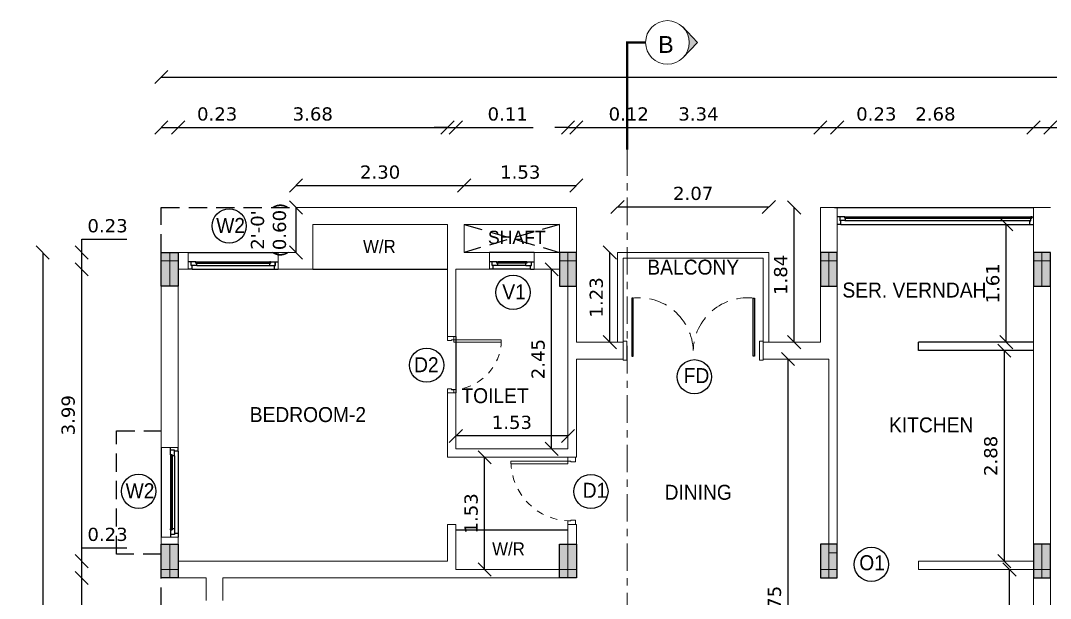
# Model space of a CAD drawing. Header units: metres. Extents: x 927 to 1109, y 805 to 891.
# Drawn here: x 1028.71 to 1042.79, y 835.7 to 843.59 of the extents above; entities that cross this region are included whole.
import ezdxf
from ezdxf.enums import TextEntityAlignment as Align

# ---------------------------------------------------------------- set-up
doc = ezdxf.new("R2010")
doc.units = ezdxf.units.M
doc.header["$MEASUREMENT"] = 0
doc.header["$PDMODE"] = 2
doc.header["$PDSIZE"] = 50
doc.linetypes.add('CENTER', pattern=[2, 1.25, -0.25, 0.25, -0.25])
doc.linetypes.add('HIDDEN', pattern=[0.375, 0.25, -0.125])
doc.layers.get('0').update_dxf_attribs({"lineweight": 0})
doc.layers.get('Defpoints').update_dxf_attribs({"lineweight": 0})
for name, color, linetype in [('ABOVE', 250, 'HIDDEN'), ('col hat', 254, 'Continuous'), ('COLUMN', 2, 'Continuous'), ('F.COL', 5, 'Continuous'), ('glass', 4, 'Continuous'), ('LEVEL', 40, 'Continuous'), ('ROOM TEXT SCH', 7, 'Continuous'), ('WIN TEXT', 7, 'Continuous'), ('window', 252, 'Continuous')]:
    doc.layers.add(name, color=color, linetype=linetype)
for name, color, linetype, lineweight in [('DOOR', 8, 'Continuous', 0), ('ED', 30, 'Continuous', 0), ('ROOM TEXT', 7, 'Continuous', 0), ('SECLINE', 2, 'CENTER', 0), ('TITLE', 222, 'Continuous', 0), ('wall', 7, 'Continuous', 0)]:
    doc.layers.add(name, color=color, linetype=linetype, lineweight=lineweight)
doc.styles.add('GRIDTEXT', font='arial.ttf', dxfattribs={"height": 6})
doc.styles.get("Standard").update_dxf_attribs({"font": 'verdana.ttf', "height": 0.18})
doc.styles.add('UATEXT', font='GOTHIC.TTF')
doc.styles.add('USA TEXT', font='GOTHIC.TTF', dxfattribs={"width": 0.8})
doc.dimstyles.new('ED', dxfattribs={"dimscale": 0, "dimtxt": 0.18, "dimasz": 0.18, "dimexe": 0, "dimexo": 0, "dimgap": 0.09, "dimtad": 1, "dimtoh": 1, "dimzin": 3, "dimdsep": 46, "dimtxsty": 'Standard', "dimblk": 'OBLIQUE', "dimcen": 0.09, "dimse1": 1, "dimse2": 1, "dimclrd": 251, "dimclrt": 30, "dimadec": 0, "dimazin": 0, "dimtfac": 1, "dimtmove": 0, "dimatfit": 3, "dimldrblk": 'ARCHTICK', "dimfxl": 1, "dimtolj": 1, "dimtzin": 0, "dimarcsym": 0})

# ---------------------------------------------------------------- blocks, each defined once
blk = doc.blocks.new('VEN')
at = {"layer": 'window', "color": 252}
for p, q in [((-4, 10.53), (-4, 12)), ((0, 10), (0, 12)), ((-1.97, 10.53), (-4, 10.53)), ((-2, 10.5), (-4, 10.5)), ((-4, 8.02), (-4, 10.5)), ((-3.23, 8.02), (-4, 8.02)), ((-3.5, 8), (-4, 8)), ((-4, 8), (-4, 7.5)), ((-3.5, 7.5), (-4, 7.5)), ((-3.5, 7.5), (-3.5, 8)), ((-3.23, 8.02), (-3.23, 7.5)), ((-2, 7.5), (-3.23, 7.5)), ((-2, 7.5), (-2, 10.5)), ((-1.97, 10), (-1.97, 10.53)), ((0, 10), (-1.97, 10)), ((0, 10), (0, -10)), ((-3.5, -7.5), (-4, -7.5)), ((-4, -8), (-4, -7.5)), ((-3.5, -8), (-4, -8)), ((-4, -8.02), (-4, -10.5)), ((-3.23, -8.02), (-4, -8.02)), ((-2, -10.5), (-4, -10.5)), ((-4, -10.53), (-4, -12)), ((-1.97, -10.53), (-4, -10.53)), ((-3.5, -7.5), (-3.5, -8)), ((-3.49, -8), (-3.25, -8)), ((-2, -7.5), (-3.23, -7.5)), ((-3.23, -8.02), (-3.23, -7.5)), ((-2, -7.5), (-2, -10.5)), ((0, -10), (-1.97, -10)), ((-1.97, -10), (-1.97, -10.53)), ((0, -10), (0, -12))]:
    blk.add_line(p, q, dxfattribs=at)
at = {"layer": 'window', "color": 250}
for p, q in [((-4, 7.5), (-4, -7.5)), ((-2, 7.5), (-2, -7.5))]:
    blk.add_line(p, q, dxfattribs=at)
at = {"layer": 'window', "color": 4}
for p, q in [((-3.49, 8), (-3.49, -8)), ((-3.49, 8), (-3.25, 8)), ((-3.25, 8), (-3.25, -8))]:
    blk.add_line(p, q, dxfattribs=at)
blk = doc.blocks.new('door 3')
at = {"layer": 'DOOR', "color": 252}
for p, q in [((0, 36), (0, 33.54)), ((0, 33.54), (2.5, 33.54)), ((2.5, 34.04), (4, 34.04)), ((2.5, 34.04), (2.5, 33.54)), ((4, 36), (4, 34.04)), ((0, 2.5), (0, 0)), ((0, 2.5), (2.5, 2.5)), ((2.5, 2.5), (2.5, 2)), ((2.5, 2), (4, 2)), ((4, 2), (4, 0))]:
    blk.add_line(p, q, dxfattribs=at)
at = {"layer": 'DOOR'}
blk.add_lwpolyline([(34.54, 2), (4, 2), (4, 3.5), (34.54, 3.5)], close=True, dxfattribs=at)
at = {"layer": 'DOOR', "color": 233, "linetype": 'HIDDEN'}
blk.add_arc((2.5, 2), 32.03, 0, 90, dxfattribs=at)
blk = doc.blocks.new('WIN LARGE')
at = {"layer": 'window', "color": 252}
for p, q in [((-22, 9), (-24, 9)), ((-22.53, 7.03), (-22.53, 5)), ((-22, 7.03), (-22.53, 7.03)), ((-22.5, 7), (-22.5, 5)), ((-19.5, 7), (-22.5, 7)), ((-22, 9), (22, 9)), ((-22, 9), (-22, 7.03)), ((-20.02, 5.77), (-20.02, 5)), ((-20.02, 5.77), (-19.5, 5.77)), ((-19.5, 7), (-19.5, 5.77)), ((19.5, 7), (22.5, 7)), ((19.5, 7), (19.5, 5.77)), ((20.02, 5.77), (19.5, 5.77)), ((20, 5.51), (20, 5.75)), ((20.02, 5.77), (20.02, 5)), ((22, 9), (22, 7.03)), ((22, 9), (24, 9)), ((22, 7.03), (22.53, 7.03)), ((22.5, 7), (22.5, 5)), ((22.53, 7.03), (22.53, 5)), ((-22.53, 5), (-24, 5)), ((-24, 0), (24, 0)), ((-20.02, 5), (-22.5, 5)), ((-20, 5.5), (-20, 5)), ((-19.5, 5.5), (-20, 5.5)), ((-20, 5), (-19.5, 5)), ((-19.5, 5.5), (-19.5, 5)), ((19.5, 5.5), (20, 5.5)), ((19.5, 5.5), (19.5, 5)), ((20, 5), (19.5, 5)), ((20, 5.5), (20, 5)), ((20.02, 5), (22.5, 5)), ((22.53, 5), (24, 5))]:
    blk.add_line(p, q, dxfattribs=at)
at = {"layer": 'window', "color": 4}
for p, q in [((-20, 5.75), (20, 5.75)), ((-20, 5.51), (-20, 5.75)), ((-20, 5.51), (20, 5.51))]:
    blk.add_line(p, q, dxfattribs=at)
at = {"layer": 'window', "color": 250}
for p, q in [((-19.5, 7), (19.5, 7)), ((-19.5, 5), (19.5, 5))]:
    blk.add_line(p, q, dxfattribs=at)
blk = doc.blocks.new('A$C2E3D07F4')
at = {"layer": 'col hat'}
h = blk.add_hatch(color=256, dxfattribs=at)
h.paths.add_polyline_path([(-4.5, 0), (-9, 0), (-9, -4.5), (-4.5, -4.5)])
h.paths.add_polyline_path([(-4.5, -4.5), (0, -4.5), (0, 0), (-4.5, 0)])
h.paths.add_polyline_path([(-4.5, -18), (0, -18), (0, -4.5), (-4.5, -4.5)])
h.paths.add_polyline_path([(-4.5, -4.5), (-9, -4.5), (-9, -18), (-4.5, -18)])
at = {"layer": 'COLUMN', "linetype": 'ByBlock'}
blk.add_lwpolyline([(0, 0), (-9, 0), (-9, -18), (0, -18)], close=True, dxfattribs=at)
at = {"layer": 'Defpoints', "color": 1}
for p, q in [((-4.5, 0), (-4.5, -18)), ((-9, -4.5), (0, -4.5))]:
    blk.add_line(p, q, dxfattribs=at)
blk = doc.blocks.new('fc')
at = {"layer": 'F.COL'}
h = blk.add_hatch(color=256, dxfattribs=at)
h.paths.add_polyline_path([(-4.5, 9), (-18, 9), (-18, 4.5), (-4.5, 4.5)])
h.paths.add_polyline_path([(-4.5, 4.5), (-18, 4.5), (-18, 0), (-4.5, 0)])
h.paths.add_polyline_path([(0, 4.5), (-4.5, 4.5), (-4.5, 0), (0, 0)])
h.paths.add_polyline_path([(0, 9), (-4.5, 9), (-4.5, 4.5), (0, 4.5)])
at = {"layer": 'Defpoints', "color": 1}
for p, q in [((-4.5, 0), (-4.5, 9)), ((0, 4.5), (-18, 4.5))]:
    blk.add_line(p, q, dxfattribs=at)
at = {"layer": 'F.COL'}
blk.add_lwpolyline([(-18, 9), (-18, 0), (0, 0), (0, 9)], close=True, dxfattribs=at)
blk = doc.blocks.new('_Oblique')
at = {"color": 0, "linetype": 'ByBlock', "lineweight": -2}
blk.add_line((-0.5, -0.5), (0.5, 0.5), dxfattribs=at)
blk = doc.blocks.new('*D204')
at = {"layer": 'Defpoints', "color": 0, "transparency": 16777216}
for p in [(1030.867, 842.131), (1030.637, 840.425), (1030.867, 840.425)]:
    blk.add_point(p, dxfattribs=at)
at = {"layer": 'ED', "color": 251, "lineweight": -2, "transparency": 16777216}
for p, q in [((1030.637, 842.131), (1030.867, 842.131)), ((1030.867, 842.131), (1031.754, 842.131))]:
    blk.add_line(p, q, dxfattribs=at)
at = {"layer": 'ED', "color": 251, "lineweight": -2, "transparency": 16777216, "xscale": 0.18, "yscale": 0.18, "zscale": 0.18, "rotation": 180}
blk.add_blockref('_Oblique', (1030.637, 842.131), dxfattribs=at)
at = {"layer": 'ED', "color": 251, "lineweight": -2, "transparency": 16777216, "xscale": 0.18, "yscale": 0.18, "zscale": 0.18}
blk.add_blockref('_Oblique', (1030.867, 842.131), dxfattribs=at)
at = {"layer": 'ED', "color": 30, "transparency": 16777216, "insert": (1031.4, 842.315), "char_height": 0.18, "attachment_point": 5}
blk.add_mtext('\\A1;0.23', dxfattribs=at)
blk = doc.blocks.new('_ArchTick')
at = {"color": 0, "const_width": 0.15}
blk.add_lwpolyline([(-0.5, -0.5), (0.5, 0.5)], dxfattribs=at)
blk = doc.blocks.new('*D205')
at = {"layer": 'Defpoints', "color": 0, "transparency": 16777216}
for p in [(1034.548, 842.131), (1034.548, 840.808), (1030.867, 840.425)]:
    blk.add_point(p, dxfattribs=at)
at = {"layer": 'ED', "color": 251, "lineweight": -2, "transparency": 16777216}
blk.add_line((1030.867, 842.131), (1034.548, 842.131), dxfattribs=at)
at = {"layer": 'ED', "color": 251, "lineweight": -2, "transparency": 16777216, "xscale": 0.18, "yscale": 0.18, "zscale": 0.18, "rotation": 180}
blk.add_blockref('_Oblique', (1030.867, 842.131), dxfattribs=at)
at = {"layer": 'ED', "color": 251, "lineweight": -2, "transparency": 16777216, "xscale": 0.18, "yscale": 0.18, "zscale": 0.18}
blk.add_blockref('_Oblique', (1034.548, 842.131), dxfattribs=at)
at = {"layer": 'ED', "color": 30, "transparency": 16777216, "insert": (1032.707, 842.315), "char_height": 0.18, "attachment_point": 5}
blk.add_mtext('\\A1;3.68', dxfattribs=at)
blk = doc.blocks.new('*D206')
at = {"layer": 'Defpoints', "color": 0, "transparency": 16777216}
for p in [(1034.662, 842.131), (1034.548, 840.808), (1034.662, 840.195)]:
    blk.add_point(p, dxfattribs=at)
at = {"layer": 'ED', "color": 251, "lineweight": -2, "transparency": 16777216}
for p, q in [((1034.548, 842.131), (1034.368, 842.131)), ((1034.548, 842.131), (1034.662, 842.131)), ((1034.662, 842.131), (1035.721, 842.131))]:
    blk.add_line(p, q, dxfattribs=at)
at = {"layer": 'ED', "color": 251, "lineweight": -2, "transparency": 16777216, "xscale": 0.18, "yscale": 0.18, "zscale": 0.18}
blk.add_blockref('_Oblique', (1034.548, 842.131), dxfattribs=at)
at = {"layer": 'ED', "color": 251, "lineweight": -2, "transparency": 16777216, "xscale": 0.18, "yscale": 0.18, "zscale": 0.18, "rotation": 180}
blk.add_blockref('_Oblique', (1034.662, 842.131), dxfattribs=at)
at = {"layer": 'ED', "color": 30, "transparency": 16777216, "insert": (1035.371, 842.315), "char_height": 0.18, "attachment_point": 5}
blk.add_mtext('\\A1;0.11', dxfattribs=at)
blk = doc.blocks.new('*D207')
at = {"layer": 'Defpoints', "color": 0, "transparency": 16777216}
for p in [(1036.31, 842.131), (1036.31, 841.038), (1036.195, 839.965)]:
    blk.add_point(p, dxfattribs=at)
at = {"layer": 'ED', "color": 251, "lineweight": -2, "transparency": 16777216}
for p, q in [((1036.195, 842.131), (1036.015, 842.131)), ((1036.195, 842.131), (1036.31, 842.131)), ((1036.31, 842.131), (1037.38, 842.131))]:
    blk.add_line(p, q, dxfattribs=at)
at = {"layer": 'ED', "color": 251, "lineweight": -2, "transparency": 16777216, "xscale": 0.18, "yscale": 0.18, "zscale": 0.18}
blk.add_blockref('_Oblique', (1036.195, 842.131), dxfattribs=at)
at = {"layer": 'ED', "color": 251, "lineweight": -2, "transparency": 16777216, "xscale": 0.18, "yscale": 0.18, "zscale": 0.18, "rotation": 180}
blk.add_blockref('_Oblique', (1036.31, 842.131), dxfattribs=at)
at = {"layer": 'ED', "color": 30, "transparency": 16777216, "insert": (1037.025, 842.315), "char_height": 0.18, "attachment_point": 5}
blk.add_mtext('\\A1;0.12', dxfattribs=at)
blk = doc.blocks.new('*D208')
at = {"layer": 'Defpoints', "color": 0, "transparency": 16777216}
for p in [(1039.645, 842.131), (1036.31, 841.038), (1039.645, 841.038)]:
    blk.add_point(p, dxfattribs=at)
at = {"layer": 'ED', "color": 251, "lineweight": -2, "transparency": 16777216}
blk.add_line((1036.31, 842.131), (1039.645, 842.131), dxfattribs=at)
at = {"layer": 'ED', "color": 251, "lineweight": -2, "transparency": 16777216, "xscale": 0.18, "yscale": 0.18, "zscale": 0.18, "rotation": 180}
blk.add_blockref('_Oblique', (1036.31, 842.131), dxfattribs=at)
at = {"layer": 'ED', "color": 251, "lineweight": -2, "transparency": 16777216, "xscale": 0.18, "yscale": 0.18, "zscale": 0.18}
blk.add_blockref('_Oblique', (1039.645, 842.131), dxfattribs=at)
at = {"layer": 'ED', "color": 30, "transparency": 16777216, "insert": (1037.978, 842.315), "char_height": 0.18, "attachment_point": 5}
blk.add_mtext('\\A1;3.34', dxfattribs=at)
blk = doc.blocks.new('*D209')
at = {"layer": 'Defpoints', "color": 0, "transparency": 16777216}
for p in [(1039.875, 842.131), (1039.645, 841.038), (1039.875, 841.038)]:
    blk.add_point(p, dxfattribs=at)
at = {"layer": 'ED', "color": 251, "lineweight": -2, "transparency": 16777216}
for p, q in [((1039.645, 842.131), (1039.875, 842.131)), ((1039.875, 842.131), (1040.762, 842.131))]:
    blk.add_line(p, q, dxfattribs=at)
at = {"layer": 'ED', "color": 251, "lineweight": -2, "transparency": 16777216, "xscale": 0.18, "yscale": 0.18, "zscale": 0.18, "rotation": 180}
blk.add_blockref('_Oblique', (1039.645, 842.131), dxfattribs=at)
at = {"layer": 'ED', "color": 251, "lineweight": -2, "transparency": 16777216, "xscale": 0.18, "yscale": 0.18, "zscale": 0.18}
blk.add_blockref('_Oblique', (1039.875, 842.131), dxfattribs=at)
at = {"layer": 'ED', "color": 30, "transparency": 16777216, "insert": (1040.409, 842.315), "char_height": 0.18, "attachment_point": 5}
blk.add_mtext('\\A1;0.23', dxfattribs=at)
blk = doc.blocks.new('*D210')
at = {"layer": 'Defpoints', "color": 0, "transparency": 16777216}
for p in [(1042.558, 842.131), (1039.875, 841.038), (1042.558, 841.038)]:
    blk.add_point(p, dxfattribs=at)
at = {"layer": 'ED', "color": 251, "lineweight": -2, "transparency": 16777216}
blk.add_line((1039.875, 842.131), (1042.558, 842.131), dxfattribs=at)
at = {"layer": 'ED', "color": 251, "lineweight": -2, "transparency": 16777216, "xscale": 0.18, "yscale": 0.18, "zscale": 0.18, "rotation": 180}
blk.add_blockref('_Oblique', (1039.875, 842.131), dxfattribs=at)
at = {"layer": 'ED', "color": 251, "lineweight": -2, "transparency": 16777216, "xscale": 0.18, "yscale": 0.18, "zscale": 0.18}
blk.add_blockref('_Oblique', (1042.558, 842.131), dxfattribs=at)
at = {"layer": 'ED', "color": 30, "transparency": 16777216, "insert": (1041.217, 842.315), "char_height": 0.18, "attachment_point": 5}
blk.add_mtext('\\A1;2.68', dxfattribs=at)
blk = doc.blocks.new('*D211')
at = {"layer": 'Defpoints', "color": 0, "transparency": 16777216}
for p in [(1042.788, 842.131), (1042.558, 841.038), (1042.788, 841.038)]:
    blk.add_point(p, dxfattribs=at)
at = {"layer": 'ED', "color": 251, "lineweight": -2, "transparency": 16777216}
for p, q in [((1042.558, 842.131), (1042.788, 842.131)), ((1042.788, 842.131), (1043.675, 842.131))]:
    blk.add_line(p, q, dxfattribs=at)
at = {"layer": 'ED', "color": 251, "lineweight": -2, "transparency": 16777216, "xscale": 0.18, "yscale": 0.18, "zscale": 0.18, "rotation": 180}
blk.add_blockref('_Oblique', (1042.558, 842.131), dxfattribs=at)
at = {"layer": 'ED', "color": 251, "lineweight": -2, "transparency": 16777216, "xscale": 0.18, "yscale": 0.18, "zscale": 0.18}
blk.add_blockref('_Oblique', (1042.788, 842.131), dxfattribs=at)
at = {"layer": 'ED', "color": 30, "transparency": 16777216, "insert": (1043.322, 842.315), "char_height": 0.18, "attachment_point": 5}
blk.add_mtext('\\A1;0.23', dxfattribs=at)
blk = doc.blocks.new('*D212')
at = {"layer": 'Defpoints', "color": 0, "transparency": 16777216}
for p in [(1045.438, 842.131), (1042.788, 841.038), (1045.438, 840.195)]:
    blk.add_point(p, dxfattribs=at)
at = {"layer": 'ED', "color": 251, "lineweight": -2, "transparency": 16777216}
blk.add_line((1042.788, 842.131), (1045.438, 842.131), dxfattribs=at)
at = {"layer": 'ED', "color": 251, "lineweight": -2, "transparency": 16777216, "xscale": 0.18, "yscale": 0.18, "zscale": 0.18, "rotation": 180}
blk.add_blockref('_Oblique', (1042.788, 842.131), dxfattribs=at)
at = {"layer": 'ED', "color": 251, "lineweight": -2, "transparency": 16777216, "xscale": 0.18, "yscale": 0.18, "zscale": 0.18}
blk.add_blockref('_Oblique', (1045.438, 842.131), dxfattribs=at)
at = {"layer": 'ED', "color": 30, "transparency": 16777216, "insert": (1044.113, 842.315), "char_height": 0.18, "attachment_point": 5}
blk.add_mtext('\\A1;2.65', dxfattribs=at)
blk = doc.blocks.new('*D180')
at = {"layer": 'Defpoints', "color": 0, "transparency": 16777216}
for p in [(1032.287, 841.038), (1032.478, 841.038), (1032.287, 840.425)]:
    blk.add_point(p, dxfattribs=at)
at = {"layer": 'ED', "color": 251, "lineweight": -2, "transparency": 16777216}
blk.add_line((1032.478, 840.425), (1032.478, 841.038), dxfattribs=at)
at = {"layer": 'ED', "color": 251, "lineweight": -2, "transparency": 16777216, "xscale": 0.18, "yscale": 0.18, "zscale": 0.18}
for p, rotation in [((1032.478, 841.038), 90), ((1032.478, 840.425), 270)]:
    blk.add_blockref('_Oblique', p, dxfattribs=dict(at, rotation=rotation))
at = {"layer": 'ED', "color": 30, "transparency": 16777216, "insert": (1032.117, 840.731), "char_height": 0.18, "attachment_point": 5, "rotation": 90}
blk.add_mtext("\\A1;2'-0'\\P(0.60)  ", dxfattribs=at)
blk = doc.blocks.new('*D220')
at = {"layer": 'Defpoints', "color": 0, "transparency": 16777216}
for p in [(1034.777, 841.338), (1032.478, 841.038), (1034.777, 840.808)]:
    blk.add_point(p, dxfattribs=at)
at = {"layer": 'ED', "color": 251, "lineweight": -2, "transparency": 16777216}
blk.add_line((1032.478, 841.338), (1034.777, 841.338), dxfattribs=at)
at = {"layer": 'ED', "color": 251, "lineweight": -2, "transparency": 16777216, "xscale": 0.18, "yscale": 0.18, "zscale": 0.18, "rotation": 180}
blk.add_blockref('_Oblique', (1032.478, 841.338), dxfattribs=at)
at = {"layer": 'ED', "color": 251, "lineweight": -2, "transparency": 16777216, "xscale": 0.18, "yscale": 0.18, "zscale": 0.18}
blk.add_blockref('_Oblique', (1034.777, 841.338), dxfattribs=at)
at = {"layer": 'ED', "color": 30, "transparency": 16777216, "insert": (1033.627, 841.521), "char_height": 0.18, "attachment_point": 5}
blk.add_mtext('\\A1;2.30', dxfattribs=at)
blk = doc.blocks.new('*D221')
at = {"layer": 'Defpoints', "color": 0, "transparency": 16777216}
for p in [(1036.31, 841.338), (1036.31, 841.038), (1034.777, 840.808)]:
    blk.add_point(p, dxfattribs=at)
at = {"layer": 'ED', "color": 251, "lineweight": -2, "transparency": 16777216}
blk.add_line((1034.777, 841.338), (1036.31, 841.338), dxfattribs=at)
at = {"layer": 'ED', "color": 251, "lineweight": -2, "transparency": 16777216, "xscale": 0.18, "yscale": 0.18, "zscale": 0.18, "rotation": 180}
blk.add_blockref('_Oblique', (1034.777, 841.338), dxfattribs=at)
at = {"layer": 'ED', "color": 251, "lineweight": -2, "transparency": 16777216, "xscale": 0.18, "yscale": 0.18, "zscale": 0.18}
blk.add_blockref('_Oblique', (1036.31, 841.338), dxfattribs=at)
at = {"layer": 'ED', "color": 30, "transparency": 16777216, "insert": (1035.543, 841.521), "char_height": 0.18, "attachment_point": 5}
blk.add_mtext('\\A1;1.53', dxfattribs=at)
blk = doc.blocks.new('*D222')
at = {"layer": 'Defpoints', "color": 0, "transparency": 16777216}
for p in [(1036.767, 840.425), (1036.871, 840.425), (1036.871, 839.198)]:
    blk.add_point(p, dxfattribs=at)
at = {"layer": 'ED', "color": 251, "lineweight": -2, "transparency": 16777216}
blk.add_line((1036.767, 839.198), (1036.767, 840.425), dxfattribs=at)
at = {"layer": 'ED', "color": 251, "lineweight": -2, "transparency": 16777216, "xscale": 0.18, "yscale": 0.18, "zscale": 0.18}
for p, rotation in [((1036.767, 840.425), 90), ((1036.767, 839.198), 270)]:
    blk.add_blockref('_Oblique', p, dxfattribs=dict(at, rotation=rotation))
at = {"layer": 'ED', "color": 30, "transparency": 16777216, "insert": (1036.583, 839.811), "char_height": 0.18, "attachment_point": 5, "rotation": 90}
blk.add_mtext('\\A1;1.23', dxfattribs=at)
blk = doc.blocks.new('*D223')
at = {"layer": 'Defpoints', "color": 0, "transparency": 16777216}
for p in [(1038.941, 841.046), (1036.871, 840.425), (1038.941, 840.425)]:
    blk.add_point(p, dxfattribs=at)
at = {"layer": 'ED', "color": 251, "lineweight": -2, "transparency": 16777216}
blk.add_line((1036.871, 841.046), (1038.941, 841.046), dxfattribs=at)
at = {"layer": 'ED', "color": 251, "lineweight": -2, "transparency": 16777216, "xscale": 0.18, "yscale": 0.18, "zscale": 0.18, "rotation": 180}
blk.add_blockref('_Oblique', (1036.871, 841.046), dxfattribs=at)
at = {"layer": 'ED', "color": 251, "lineweight": -2, "transparency": 16777216, "xscale": 0.18, "yscale": 0.18, "zscale": 0.18}
blk.add_blockref('_Oblique', (1038.941, 841.046), dxfattribs=at)
at = {"layer": 'ED', "color": 30, "transparency": 16777216, "insert": (1037.906, 841.23), "char_height": 0.18, "attachment_point": 5}
blk.add_mtext('\\A1;2.07', dxfattribs=at)
blk = doc.blocks.new('*D181')
at = {"layer": 'Defpoints', "color": 0, "transparency": 16777216}
for p in [(1039.287, 841.038), (1039.492, 841.038), (1039.492, 839.198)]:
    blk.add_point(p, dxfattribs=at)
at = {"layer": 'ED', "color": 251, "lineweight": -2, "transparency": 16777216}
blk.add_line((1039.287, 839.198), (1039.287, 841.038), dxfattribs=at)
at = {"layer": 'ED', "color": 251, "lineweight": -2, "transparency": 16777216, "xscale": 0.18, "yscale": 0.18, "zscale": 0.18}
for p, rotation in [((1039.287, 841.038), 90), ((1039.287, 839.198), 270)]:
    blk.add_blockref('_Oblique', p, dxfattribs=dict(at, rotation=rotation))
at = {"layer": 'ED', "color": 30, "transparency": 16777216, "insert": (1039.103, 840.118), "char_height": 0.18, "attachment_point": 5, "rotation": 90}
blk.add_mtext('\\A1;1.84', dxfattribs=at)
blk = doc.blocks.new('*D224')
at = {"layer": 'Defpoints', "color": 0, "transparency": 16777216}
for p in [(1042.185, 840.808), (1042.558, 840.808), (1042.558, 839.198)]:
    blk.add_point(p, dxfattribs=at)
at = {"layer": 'ED', "color": 251, "lineweight": -2, "transparency": 16777216}
blk.add_line((1042.185, 839.198), (1042.185, 840.808), dxfattribs=at)
at = {"layer": 'ED', "color": 251, "lineweight": -2, "transparency": 16777216, "xscale": 0.18, "yscale": 0.18, "zscale": 0.18}
for p, rotation in [((1042.185, 840.808), 90), ((1042.185, 839.198), 270)]:
    blk.add_blockref('_Oblique', p, dxfattribs=dict(at, rotation=rotation))
at = {"layer": 'ED', "color": 30, "transparency": 16777216, "insert": (1042.002, 840.003), "char_height": 0.18, "attachment_point": 5, "rotation": 90}
blk.add_mtext('\\A1;1.61', dxfattribs=at)
blk = doc.blocks.new('*D182')
at = {"layer": 'Defpoints', "color": 0, "transparency": 16777216}
for p in [(1056.282, 842.821), (1030.637, 842.131), (1056.282, 842.131)]:
    blk.add_point(p, dxfattribs=at)
at = {"layer": 'ED', "color": 251, "lineweight": -2, "transparency": 16777216}
blk.add_line((1030.637, 842.821), (1056.282, 842.821), dxfattribs=at)
at = {"layer": 'ED', "color": 251, "lineweight": -2, "transparency": 16777216, "xscale": 0.18, "yscale": 0.18, "zscale": 0.18, "rotation": 180}
blk.add_blockref('_Oblique', (1030.637, 842.821), dxfattribs=at)
at = {"layer": 'ED', "color": 251, "lineweight": -2, "transparency": 16777216, "xscale": 0.18, "yscale": 0.18, "zscale": 0.18}
blk.add_blockref('_Oblique', (1056.282, 842.821), dxfattribs=at)
at = {"layer": 'ED', "color": 30, "transparency": 16777216, "insert": (1043.459, 843.005), "char_height": 0.18, "attachment_point": 5}
blk.add_mtext('\\A1;25.65', dxfattribs=at)
blk = doc.blocks.new('*D230')
at = {"layer": 'Defpoints', "color": 0, "transparency": 16777216}
for p in [(1029.549, 835.978), (1030.637, 835.978), (1031.48, 832.221)]:
    blk.add_point(p, dxfattribs=at)
at = {"layer": 'ED', "color": 251, "lineweight": -2, "transparency": 16777216}
blk.add_line((1029.549, 832.221), (1029.549, 835.978), dxfattribs=at)
at = {"layer": 'ED', "color": 251, "lineweight": -2, "transparency": 16777216, "xscale": 0.18, "yscale": 0.18, "zscale": 0.18}
for p, rotation in [((1029.549, 835.978), 90), ((1029.549, 832.221), 270)]:
    blk.add_blockref('_Oblique', p, dxfattribs=dict(at, rotation=rotation))
at = {"layer": 'ED', "color": 30, "transparency": 16777216, "insert": (1029.365, 834.1), "char_height": 0.18, "attachment_point": 5, "rotation": 90}
blk.add_mtext('\\A1;3.76', dxfattribs=at)
blk = doc.blocks.new('*D231')
at = {"layer": 'Defpoints', "color": 0, "transparency": 16777216}
for p in [(1029.549, 836.208), (1030.867, 836.208), (1030.637, 835.978)]:
    blk.add_point(p, dxfattribs=at)
at = {"layer": 'ED', "color": 251, "lineweight": -2, "transparency": 16777216}
for p, q in [((1029.549, 836.208), (1029.549, 836.388)), ((1029.549, 836.388), (1030.166, 836.388)), ((1029.549, 835.978), (1029.549, 836.208))]:
    blk.add_line(p, q, dxfattribs=at)
at = {"layer": 'ED', "color": 251, "lineweight": -2, "transparency": 16777216, "xscale": 0.18, "yscale": 0.18, "zscale": 0.18}
for p, rotation in [((1029.549, 836.208), 90), ((1029.549, 835.978), 270)]:
    blk.add_blockref('_Oblique', p, dxfattribs=dict(at, rotation=rotation))
at = {"layer": 'ED', "color": 30, "transparency": 16777216, "insert": (1029.902, 836.572), "char_height": 0.18, "attachment_point": 5}
blk.add_mtext('\\A1;0.23', dxfattribs=at)
blk = doc.blocks.new('*D232')
at = {"layer": 'Defpoints', "color": 0, "transparency": 16777216}
for p in [(1029.549, 840.195), (1030.867, 840.195), (1030.867, 836.208)]:
    blk.add_point(p, dxfattribs=at)
at = {"layer": 'ED', "color": 251, "lineweight": -2, "transparency": 16777216}
blk.add_line((1029.549, 836.208), (1029.549, 840.195), dxfattribs=at)
at = {"layer": 'ED', "color": 251, "lineweight": -2, "transparency": 16777216, "xscale": 0.18, "yscale": 0.18, "zscale": 0.18}
for p, rotation in [((1029.549, 840.195), 90), ((1029.549, 836.208), 270)]:
    blk.add_blockref('_Oblique', p, dxfattribs=dict(at, rotation=rotation))
at = {"layer": 'ED', "color": 30, "transparency": 16777216, "insert": (1029.365, 838.201), "char_height": 0.18, "attachment_point": 5, "rotation": 90}
blk.add_mtext('\\A1;3.99', dxfattribs=at)
blk = doc.blocks.new('*D233')
at = {"layer": 'Defpoints', "color": 0, "transparency": 16777216}
for p in [(1029.549, 840.425), (1031.005, 840.425), (1030.867, 840.195)]:
    blk.add_point(p, dxfattribs=at)
at = {"layer": 'ED', "color": 251, "lineweight": -2, "transparency": 16777216}
for p, q in [((1029.549, 840.425), (1029.549, 840.605)), ((1029.549, 840.605), (1030.166, 840.605)), ((1029.549, 840.195), (1029.549, 840.425))]:
    blk.add_line(p, q, dxfattribs=at)
at = {"layer": 'ED', "color": 251, "lineweight": -2, "transparency": 16777216, "xscale": 0.18, "yscale": 0.18, "zscale": 0.18}
for p, rotation in [((1029.549, 840.425), 90), ((1029.549, 840.195), 270)]:
    blk.add_blockref('_Oblique', p, dxfattribs=dict(at, rotation=rotation))
at = {"layer": 'ED', "color": 30, "transparency": 16777216, "insert": (1029.902, 840.788), "char_height": 0.18, "attachment_point": 5}
blk.add_mtext('\\A1;0.23', dxfattribs=at)
blk = doc.blocks.new('*D183')
at = {"layer": 'Defpoints', "color": 0, "transparency": 16777216}
for p in [(1029.741, 840.425), (1029.016, 825.896), (1029.741, 825.896)]:
    blk.add_point(p, dxfattribs=at)
at = {"layer": 'ED', "color": 251, "lineweight": -2, "transparency": 16777216}
blk.add_line((1029.016, 840.425), (1029.016, 825.896), dxfattribs=at)
at = {"layer": 'ED', "color": 251, "lineweight": -2, "transparency": 16777216, "xscale": 0.18, "yscale": 0.18, "zscale": 0.18}
for p, rotation in [((1029.016, 840.425), 90), ((1029.016, 825.896), 270)]:
    blk.add_blockref('_Oblique', p, dxfattribs=dict(at, rotation=rotation))
at = {"layer": 'ED', "color": 30, "transparency": 16777216, "insert": (1028.832, 833.16), "char_height": 0.18, "attachment_point": 5, "rotation": 90}
blk.add_mtext('\\A1;14.53', dxfattribs=at)
blk = doc.blocks.new('*D237')
at = {"layer": 'Defpoints', "color": 0, "transparency": 16777216}
for p in [(1035.971, 840.195), (1036.195, 840.195), (1036.195, 837.741)]:
    blk.add_point(p, dxfattribs=at)
at = {"layer": 'ED', "color": 251, "lineweight": -2, "transparency": 16777216}
blk.add_line((1035.971, 837.741), (1035.971, 840.195), dxfattribs=at)
at = {"layer": 'ED', "color": 251, "lineweight": -2, "transparency": 16777216, "xscale": 0.18, "yscale": 0.18, "zscale": 0.18}
for p, rotation in [((1035.971, 840.195), 90), ((1035.971, 837.741), 270)]:
    blk.add_blockref('_Oblique', p, dxfattribs=dict(at, rotation=rotation))
at = {"layer": 'ED', "color": 30, "transparency": 16777216, "insert": (1035.788, 838.968), "char_height": 0.18, "attachment_point": 5, "rotation": 90}
blk.add_mtext('\\A1;2.45', dxfattribs=at)
blk = doc.blocks.new('*D238')
at = {"layer": 'Defpoints', "color": 0, "transparency": 16777216}
for p in [(1034.662, 837.918), (1034.662, 837.741), (1036.195, 837.741)]:
    blk.add_point(p, dxfattribs=at)
at = {"layer": 'ED', "color": 251, "lineweight": -2, "transparency": 16777216}
blk.add_line((1036.195, 837.918), (1034.662, 837.918), dxfattribs=at)
at = {"layer": 'ED', "color": 251, "lineweight": -2, "transparency": 16777216, "xscale": 0.18, "yscale": 0.18, "zscale": 0.18, "rotation": 180}
blk.add_blockref('_Oblique', (1034.662, 837.918), dxfattribs=at)
at = {"layer": 'ED', "color": 251, "lineweight": -2, "transparency": 16777216, "xscale": 0.18, "yscale": 0.18, "zscale": 0.18}
blk.add_blockref('_Oblique', (1036.195, 837.918), dxfattribs=at)
at = {"layer": 'ED', "color": 30, "transparency": 16777216, "insert": (1035.428, 838.102), "char_height": 0.18, "attachment_point": 5}
blk.add_mtext('\\A1;1.53', dxfattribs=at)
blk = doc.blocks.new('*D239')
at = {"layer": 'Defpoints', "color": 0, "transparency": 16777216}
for p in [(1034.662, 837.626), (1035.056, 837.626), (1034.662, 836.093)]:
    blk.add_point(p, dxfattribs=at)
at = {"layer": 'ED', "color": 251, "lineweight": -2, "transparency": 16777216}
blk.add_line((1035.056, 836.093), (1035.056, 837.626), dxfattribs=at)
at = {"layer": 'ED', "color": 251, "lineweight": -2, "transparency": 16777216, "xscale": 0.18, "yscale": 0.18, "zscale": 0.18}
for p, rotation in [((1035.056, 837.626), 90), ((1035.056, 836.093), 270)]:
    blk.add_blockref('_Oblique', p, dxfattribs=dict(at, rotation=rotation))
at = {"layer": 'ED', "color": 30, "transparency": 16777216, "insert": (1034.872, 836.86), "char_height": 0.18, "attachment_point": 5, "rotation": 90}
blk.add_mtext('\\A1;1.53', dxfattribs=at)
blk = doc.blocks.new('*D240')
at = {"layer": 'Defpoints', "color": 0, "transparency": 16777216}
for p in [(1042.229, 836.093), (1042.558, 836.093), (1042.558, 834.061)]:
    blk.add_point(p, dxfattribs=at)
at = {"layer": 'ED', "color": 251, "lineweight": -2, "transparency": 16777216}
blk.add_line((1042.229, 834.061), (1042.229, 836.093), dxfattribs=at)
at = {"layer": 'ED', "color": 251, "lineweight": -2, "transparency": 16777216, "xscale": 0.18, "yscale": 0.18, "zscale": 0.18}
for p, rotation in [((1042.229, 836.093), 90), ((1042.229, 834.061), 270)]:
    blk.add_blockref('_Oblique', p, dxfattribs=dict(at, rotation=rotation))
at = {"layer": 'ED', "color": 30, "transparency": 16777216, "insert": (1042.046, 835.077), "char_height": 0.18, "attachment_point": 5, "rotation": 90}
blk.add_mtext('\\A1;2.03', dxfattribs=at)
blk = doc.blocks.new('*D258')
at = {"layer": 'Defpoints', "color": 0, "transparency": 16777216}
for p in [(1039.76, 838.968), (1039.202, 832.221), (1039.76, 832.221)]:
    blk.add_point(p, dxfattribs=at)
at = {"layer": 'ED', "color": 251, "lineweight": -2, "transparency": 16777216}
blk.add_line((1039.202, 838.968), (1039.202, 832.221), dxfattribs=at)
at = {"layer": 'ED', "color": 251, "lineweight": -2, "transparency": 16777216, "xscale": 0.18, "yscale": 0.18, "zscale": 0.18}
for p, rotation in [((1039.202, 838.968), 90), ((1039.202, 832.221), 270)]:
    blk.add_blockref('_Oblique', p, dxfattribs=dict(at, rotation=rotation))
at = {"layer": 'ED', "color": 30, "transparency": 16777216, "insert": (1039.018, 835.595), "char_height": 0.18, "attachment_point": 5, "rotation": 90}
blk.add_mtext('\\A1;6.75', dxfattribs=at)
blk = doc.blocks.new('*D195')
at = {"layer": 'Defpoints', "color": 0, "transparency": 16777216}
for p in [(1043.279, 840.195), (1043.479, 840.195), (1042.558, 834.061)]:
    blk.add_point(p, dxfattribs=at)
at = {"layer": 'ED', "color": 251, "lineweight": -2, "transparency": 16777216}
blk.add_line((1043.279, 834.061), (1043.279, 840.195), dxfattribs=at)
at = {"layer": 'ED', "color": 251, "lineweight": -2, "transparency": 16777216, "xscale": 0.18, "yscale": 0.18, "zscale": 0.18}
for p, rotation in [((1043.279, 840.195), 90), ((1043.279, 834.061), 270)]:
    blk.add_blockref('_Oblique', p, dxfattribs=dict(at, rotation=rotation))
at = {"layer": 'ED', "color": 30, "transparency": 16777216, "insert": (1043.095, 837.128), "char_height": 0.18, "attachment_point": 5, "rotation": 90}
blk.add_mtext('\\A1;6.13', dxfattribs=at)
blk = doc.blocks.new('*D284')
at = {"layer": 'Defpoints', "color": 0, "transparency": 16777216}
for p in [(1042.005, 839.083), (1042.005, 836.208), (1042.158, 836.208)]:
    blk.add_point(p, dxfattribs=at)
at = {"layer": 'TITLE', "color": 251, "lineweight": -2, "transparency": 16777216}
blk.add_line((1042.158, 839.083), (1042.158, 836.208), dxfattribs=at)
at = {"layer": 'TITLE', "color": 251, "lineweight": -2, "transparency": 16777216, "xscale": 0.18, "yscale": 0.18, "zscale": 0.18}
for p, rotation in [((1042.158, 839.083), 90), ((1042.158, 836.208), 270)]:
    blk.add_blockref('_Oblique', p, dxfattribs=dict(at, rotation=rotation))
at = {"layer": 'TITLE', "color": 30, "transparency": 16777216, "insert": (1041.974, 837.645), "char_height": 0.18, "attachment_point": 5, "rotation": 90}
blk.add_mtext('\\A1;2.88', dxfattribs=at)

msp = doc.modelspace()

# ---------------------------------------------------------------- hatches: boundary and pattern name
at = {"layer": 'SECLINE'}
msp.add_hatch(color=41, dxfattribs=at).paths.add_polyline_path([(1037.965, 843.293), (1037.78, 843.098, 0.372105), (1037.78, 843.488)])

# ---------------------------------------------------------------- linework, layer by layer
at = {"layer": 'ABOVE'}
for p, q in [((1034.777, 840.808), (1036.08, 840.425)), ((1036.08, 840.808), (1034.777, 840.425)), ((1030.637, 832.221), (1030.637, 835.978))]:
    msp.add_line(p, q, dxfattribs=at)
for points in [[(1030.637, 840.425), (1030.637, 841.038), (1032.478, 841.038)], [(1030.637, 836.304), (1030.023, 836.304), (1030.023, 837.99), (1030.637, 837.99)]]:
    msp.add_lwpolyline(points, dxfattribs=at)
at = {"layer": 'DOOR'}
for points in [[(1036.948, 838.952), (1036.999, 838.952), (1036.999, 839.214), (1036.948, 839.214)], [(1038.864, 838.952), (1038.813, 838.952), (1038.813, 839.214), (1038.864, 839.214)]]:
    msp.add_lwpolyline(points, close=True, dxfattribs=at)
at = {"layer": 'DOOR', "color": 233, "linetype": 'HIDDEN'}
for centre, start, end in [((1037.166, 839.065), 1.4075, 97.7547), ((1038.646, 839.065), 82.2453, 178.5925)]:
    msp.add_arc(centre, 0.74, start, end, dxfattribs=at)
at = {"layer": 'glass'}
for points in [[(1037.066, 839.798), (1037.066, 839.006), (1037.085, 839.006), (1037.085, 839.798)], [(1038.746, 839.798), (1038.746, 839.006), (1038.727, 839.006), (1038.727, 839.798)]]:
    msp.add_lwpolyline(points, close=True, dxfattribs=at)
at = {"layer": 'LEVEL', "color": 56}
for p, q in [((1032.708, 840.195), (1034.548, 840.195)), ((1034.662, 839.275), (1034.662, 838.508)), ((1036.195, 836.63), (1034.662, 836.63))]:
    msp.add_line(p, q, dxfattribs=at)
at = {"layer": 'SECLINE', "color": 41, "linetype": 'Continuous'}
for q in [(1037.76, 843.509), (1037.76, 843.077)]:
    msp.add_line((1037.965, 843.293), q, dxfattribs=at)
at = {"layer": 'SECLINE', "linetype": 'CENTER', "ltscale": 0.3}
msp.add_line((1037.003, 823.923), (1037.003, 841.829), dxfattribs=at)
at = {"layer": 'SECLINE', "linetype": 'CENTER', "ltscale": 0.3, "const_width": 0.0303}
msp.add_lwpolyline([(1037.256, 843.293), (1037.003, 843.293), (1037.003, 841.829)], dxfattribs=at)
at = {"layer": 'SECLINE', "color": 41, "linetype": 'Continuous'}
msp.add_circle((1037.554, 843.293), 0.298, dxfattribs=at)
msp.add_circle((1037.554, 843.293), 0.298, dxfattribs=at)
at = {"layer": 'wall', "color": 1}
for p, q in [((1032.478, 841.038), (1036.31, 841.038)), ((1032.478, 840.425), (1032.478, 841.038)), ((1036.31, 841.038), (1036.31, 840.425)), ((1039.645, 839.198), (1039.645, 841.038)), ((1039.645, 841.038), (1039.875, 841.038)), ((1039.875, 836.323), (1039.875, 841.038)), ((1042.558, 841.038), (1042.558, 836.208)), ((1042.558, 841.038), (1042.788, 841.038)), ((1032.708, 840.808), (1034.548, 840.808)), ((1032.708, 840.195), (1032.708, 840.808)), ((1034.548, 839.275), (1034.548, 840.808)), ((1034.777, 840.808), (1036.08, 840.808)), ((1034.777, 840.425), (1034.777, 840.808)), ((1036.08, 840.808), (1036.08, 840.425)), ((1030.637, 840.425), (1031.005, 840.425)), ((1030.637, 837.76), (1030.637, 840.425)), ((1031.005, 840.195), (1031.005, 840.425)), ((1032.233, 840.195), (1032.233, 840.425)), ((1032.478, 840.425), (1032.233, 840.425)), ((1034.777, 840.425), (1035.122, 840.425)), ((1035.122, 840.195), (1035.122, 840.425)), ((1035.735, 840.425), (1036.08, 840.425)), ((1035.735, 840.195), (1035.735, 840.425)), ((1036.31, 840.425), (1036.31, 839.198)), ((1038.941, 840.425), (1036.871, 840.425)), ((1036.871, 840.425), (1036.871, 839.198)), ((1038.941, 840.425), (1038.941, 839.198)), ((1038.864, 840.348), (1036.948, 840.348)), ((1036.948, 840.348), (1036.948, 839.198)), ((1038.864, 840.348), (1038.864, 839.198)), ((1031.005, 840.195), (1030.867, 840.195)), ((1030.867, 837.76), (1030.867, 840.195)), ((1032.233, 840.195), (1032.708, 840.195)), ((1035.122, 840.195), (1034.662, 840.195)), ((1034.662, 839.275), (1034.662, 840.195)), ((1036.08, 840.195), (1035.735, 840.195)), ((1036.195, 837.741), (1036.195, 840.195)), ((1042.788, 840.195), (1042.788, 833.831)), ((1034.548, 839.275), (1034.662, 839.275)), ((1036.948, 839.198), (1036.31, 839.198)), ((1036.948, 839.198), (1036.948, 838.968)), ((1039.645, 839.198), (1038.864, 839.198)), ((1038.864, 839.198), (1038.864, 838.968)), ((1036.31, 837.626), (1036.31, 838.968)), ((1036.948, 838.968), (1036.31, 838.968)), ((1039.76, 838.968), (1038.864, 838.968)), ((1039.76, 836.323), (1039.76, 838.968)), ((1034.548, 838.508), (1034.662, 838.508)), ((1034.548, 838.508), (1034.548, 837.626)), ((1034.662, 838.508), (1034.662, 837.741)), ((1030.867, 837.76), (1030.637, 837.76)), ((1036.195, 837.741), (1034.662, 837.741)), ((1036.195, 837.626), (1034.548, 837.626)), ((1036.31, 837.626), (1036.195, 837.626)), ((1034.662, 836.706), (1034.547, 836.706)), ((1034.547, 836.706), (1034.547, 836.208)), ((1034.662, 836.706), (1034.662, 836.093)), ((1036.31, 836.706), (1036.195, 836.706)), ((1036.195, 836.438), (1036.195, 836.706)), ((1036.31, 836.438), (1036.31, 836.706)), ((1030.867, 836.534), (1030.637, 836.534)), ((1030.637, 835.978), (1030.637, 836.534)), ((1030.867, 836.534), (1030.867, 836.208)), ((1039.76, 836.323), (1039.875, 836.323)), ((1034.547, 836.208), (1030.867, 836.208)), ((1042.558, 836.208), (1040.986, 836.208)), ((1040.986, 836.208), (1040.986, 836.093)), ((1036.08, 836.093), (1034.662, 836.093)), ((1042.558, 836.093), (1040.986, 836.093)), ((1042.558, 836.093), (1042.558, 834.061)), ((1031.25, 835.978), (1030.867, 835.978)), ((1031.25, 835.978), (1031.25, 835.671)), ((1036.08, 835.978), (1031.48, 835.978)), ((1031.48, 835.978), (1031.48, 835.671))]:
    msp.add_line(p, q, dxfattribs=at)
at = {"layer": 'WIN TEXT', "color": 8}
for centre in [(1031.564, 840.787), (1035.445, 839.879), (1034.263, 838.885), (1037.923, 838.726), (1030.326, 837.162), (1036.508, 837.159), (1040.341, 836.164)]:
    msp.add_circle(centre, 0.234, dxfattribs=at)
at = {"layer": 'window', "color": 252}
for p, q in [((1039.837, 841.038), (1039.875, 841.038)), ((1039.875, 841.038), (1042.558, 841.038)), ((1039.913, 840.91), (1039.875, 840.91)), ((1039.913, 840.859), (1039.913, 840.91)), ((1039.913, 840.858), (1039.913, 840.91)), ((1039.977, 840.91), (1039.913, 840.91)), ((1039.99, 840.859), (1039.913, 840.859)), ((1039.926, 840.858), (1039.913, 840.858)), ((1039.926, 840.808), (1039.926, 840.858)), ((1039.977, 840.897), (1039.977, 840.91)), ((1039.977, 840.891), (1039.977, 840.91)), ((1039.977, 840.91), (1039.99, 840.91)), ((1039.99, 840.897), (1039.977, 840.897)), ((1039.977, 840.897), (1039.977, 840.891)), ((1039.977, 840.891), (1039.99, 840.891)), ((1039.99, 840.897), (1039.99, 840.91)), ((1039.99, 840.859), (1039.99, 840.891)), ((1042.507, 840.808), (1042.507, 840.858)), ((1042.507, 840.858), (1042.521, 840.858)), ((1042.52, 840.859), (1042.52, 840.91)), ((1042.533, 840.91), (1042.52, 840.91)), ((1042.52, 840.897), (1042.52, 840.91)), ((1042.533, 840.91), (1042.52, 840.91)), ((1042.52, 840.897), (1042.533, 840.897)), ((1042.52, 840.859), (1042.52, 840.891)), ((1042.533, 840.891), (1042.52, 840.891)), ((1042.521, 840.91), (1042.558, 840.91)), ((1042.521, 840.858), (1042.521, 840.91)), ((1042.533, 840.897), (1042.533, 840.91)), ((1042.533, 840.891), (1042.533, 840.91)), ((1042.533, 840.897), (1042.533, 840.891)), ((1039.926, 840.808), (1039.875, 840.808)), ((1039.925, 840.808), (1042.507, 840.808)), ((1042.507, 840.808), (1042.558, 840.808)), ((1035.735, 840.425), (1035.122, 840.425)), ((1042.558, 839.198), (1040.986, 839.198)), ((1040.986, 839.083), (1040.986, 839.198)), ((1042.558, 839.083), (1040.986, 839.083))]:
    msp.add_line(p, q, dxfattribs=at)
at = {"layer": 'window', "color": 250}
for p, q in [((1039.977, 840.91), (1042.52, 840.91)), ((1039.977, 840.859), (1042.52, 840.859))]:
    msp.add_line(p, q, dxfattribs=at)
at = {"layer": 'window', "color": 4}
for p, q in [((1039.977, 840.897), (1042.533, 840.897)), ((1039.977, 840.891), (1042.533, 840.891))]:
    msp.add_line(p, q, dxfattribs=at)

# ---------------------------------------------------------------- block references
at = {"layer": 'COLUMN', "linetype": 'ByBlock', "yscale": 0.0255555555555556, "zscale": 0.0255555555555556}
for p, xscale in [((1030.637, 840.425), -0.0255555555555556), ((1036.31, 840.425), 0.0255555555555556), ((1039.875, 840.425), 0.0255555555555556), ((1042.788, 840.425), 0.0255555555555556)]:
    msp.add_blockref('A$C2E3D07F4', p, dxfattribs=dict(at, xscale=xscale))
at = {"layer": 'COLUMN', "linetype": 'ByBlock', "xscale": -0.0255555555555556, "yscale": 0.0255555555555556, "zscale": 0.0255555555555556, "rotation": 180}
for p in [(1030.867, 835.978), (1036.31, 835.978)]:
    msp.add_blockref('A$C2E3D07F4', p, dxfattribs=at)
at = {"layer": 'DOOR', "rotation": 180}
for p, xscale, yscale, zscale in [((1034.548, 839.275), -0.0212962963073288, 0.0212962963073288, 0.0212962963074528), ((1036.297, 837.626), 0.0255555555555556, 0.0255555555555556, 0.0255555555555556)]:
    msp.add_blockref('door 3', p, dxfattribs=dict(at, xscale=xscale, yscale=yscale, zscale=zscale))
at = {"layer": 'F.COL', "xscale": 0.0255555555555556, "yscale": 0.0255555555555556, "zscale": 0.0255555555555556, "rotation": 270}
for p in [(1039.645, 835.978), (1042.558, 835.978)]:
    msp.add_blockref('fc', p, dxfattribs=at)
at = {"layer": 'window', "color": 14, "yscale": 0.0255555555555556, "zscale": 0.0255555555555556}
for name, p, xscale, rotation in [('WIN LARGE', (1031.62, 840.425), -0.0255555555555556, 180), ('VEN', (1035.428, 840.195), 0.0255555555555556, 270), ('WIN LARGE', (1030.637, 837.147), 0.0255555555555556, 270.0000000008338)]:
    msp.add_blockref(name, p, dxfattribs=dict(at, xscale=xscale, rotation=rotation))

# ---------------------------------------------------------------- texts
at = {"layer": 'ROOM TEXT', "style": 'UATEXT'}
msp.add_text('SHAFT', height=0.18, dxfattribs=at).set_placement((1035.101, 840.541))
at = {"layer": 'ROOM TEXT SCH', "color": 7, "style": 'USA TEXT', "width": 0.96}
for s, height, p in [('W2', 0.2044, (1031.387, 840.691)), ('W/R', 0.1789, (1033.394, 840.417)), ('BALCONY', 0.2044, (1037.28, 840.122)), ('V1', 0.2044, (1035.297, 839.783)), ('D2', 0.2044, (1034.092, 838.789)), ('FD', 0.2044, (1037.777, 838.64)), ('BEDROOM-2', 0.2044, (1031.846, 838.108)), ('W2', 0.2044, (1030.149, 837.067)), ('D1', 0.2044, (1036.396, 837.073)), ('W/R', 0.1789, (1035.159, 836.286)), ('O1', 0.2044, (1040.176, 836.084))]:
    msp.add_text(s, height=height, dxfattribs=at).set_placement(p)
for s, height, p in [('SER. VERNDAH', 0.20444, (1040.93, 839.809)), ('TOILET', 0.2044, (1035.198, 838.366)), ('KITCHEN', 0.2044, (1041.159, 837.967)), ('DINING', 0.2044, (1037.975, 837.046))]:
    msp.add_text(s, height=height, dxfattribs=at).set_placement(p, align=Align.CENTER)
at = {"layer": 'SECLINE', "color": 6, "style": 'GRIDTEXT'}
msp.add_text('B', height=0.23, rotation=360, dxfattribs=at).set_placement((1037.426, 843.151))

# ---------------------------------------------------------------- dimensions: what is measured, and where the dimension line sits
at = {"layer": 'ED'}
for base, p1, p2, picture, middle in [((1056.281720902, 842.821108837), (1030.636720902, 842.130922474), (1056.281720902, 842.130922474), '*D182', (1043.459220902, 843.004856318)), ((1030.867, 842.131), (1030.637, 840.425), (1030.867, 840.425), '*D204', (1031.4, 842.315)), ((1034.548, 842.131), (1030.867, 840.425), (1034.548, 840.808), '*D205', (1032.707, 842.315)), ((1034.662, 842.131), (1034.548, 840.808), (1034.662, 840.195), '*D206', (1035.371, 842.315)), ((1036.310054235, 842.130922474), (1036.195054235, 839.964601421), (1036.310054235, 841.037934754), '*D207', (1037.024856116, 842.314669956)), ((1039.645054235, 842.130922474), (1036.310054235, 841.037934754), (1039.645054235, 841.037934754), '*D208', (1037.977554235, 842.314669956)), ((1039.875, 842.131), (1039.645, 841.038), (1039.875, 841.038), '*D209', (1040.409, 842.315)), ((1042.558, 842.131), (1039.875, 841.038), (1042.558, 841.038), '*D210', (1041.217, 842.315)), ((1042.788, 842.131), (1042.558, 841.038), (1042.788, 841.038), '*D211', (1043.322, 842.315)), ((1045.438, 842.131), (1042.788, 841.038), (1045.438, 840.195), '*D212', (1044.113, 842.315)), ((1034.777, 841.338), (1032.478, 841.038), (1034.777, 840.808), '*D220', (1033.627, 841.521)), ((1036.31, 841.338), (1034.777, 840.808), (1036.31, 841.038), '*D221', (1035.543, 841.521)), ((1038.941, 841.046), (1036.871, 840.425), (1038.941, 840.425), '*D223', (1037.906, 841.23)), ((1034.662, 837.918), (1036.195, 837.741), (1034.662, 837.741), '*D238', (1035.428, 838.102))]:
    dim = msp.add_linear_dim(base=base, p1=p1, p2=p2, dimstyle='ED', override={"dimscale": 1, "dimpost": '\\X'}, dxfattribs=at)
    dim.commit()
    dim.dimension.update_dxf_attribs({"geometry": picture, "text_midpoint": middle})
dim = msp.add_linear_dim(base=(1032.478, 841.038), p1=(1032.287, 840.425), p2=(1032.287, 841.038), angle=90, text="2'-0'\\P(0.60)  ", dimstyle='ED', override={"dimscale": 1, "dimpost": '\\X'}, dxfattribs=at)
dim.commit()
dim.dimension.update_dxf_attribs({"geometry": '*D180', "text_midpoint": (1032.478, 840.731), "dimtype": 160})
for base, p1, p2, picture, middle in [((1039.287, 841.038), (1039.492, 839.198), (1039.492, 841.038), '*D181', (1039.103, 840.118)), ((1029.549, 840.425), (1030.867, 840.195), (1031.005, 840.425), '*D233', (1029.902, 840.788)), ((1042.185, 840.808), (1042.558, 839.198), (1042.558, 840.808), '*D224', (1042.002, 840.003)), ((1029.016, 825.896), (1029.741, 840.425), (1029.741, 825.896), '*D183', (1028.832, 833.16)), ((1036.767, 840.425), (1036.871, 839.198), (1036.871, 840.425), '*D222', (1036.583, 839.811)), ((1029.549, 840.195), (1030.867, 836.208), (1030.867, 840.195), '*D232', (1029.365, 838.201)), ((1035.971, 840.195), (1036.195, 837.741), (1036.195, 840.195), '*D237', (1035.788, 838.968)), ((1043.279, 840.195), (1042.558, 834.061), (1043.479, 840.195), '*D195', (1043.095, 837.128)), ((1039.202, 832.221), (1039.76, 838.968), (1039.76, 832.221), '*D258', (1039.018, 835.595)), ((1035.056, 837.626), (1034.662, 836.093), (1034.662, 837.626), '*D239', (1034.872, 836.86)), ((1029.549, 836.208), (1030.637, 835.978), (1030.867, 836.208), '*D231', (1029.902, 836.572)), ((1042.229, 836.093), (1042.558, 834.061), (1042.558, 836.093), '*D240', (1042.046, 835.077)), ((1029.549, 835.978), (1031.48, 832.221), (1030.637, 835.978), '*D230', (1029.365, 834.1))]:
    dim = msp.add_linear_dim(base=base, p1=p1, p2=p2, angle=90, dimstyle='ED', override={"dimscale": 1, "dimpost": '\\X'}, dxfattribs=at)
    dim.commit()
    dim.dimension.update_dxf_attribs({"geometry": picture, "text_midpoint": middle})
at = {"layer": 'TITLE'}
dim = msp.add_aligned_dim(p1=(1042.004966271, 839.082934754), p2=(1042.004966271, 836.207934754), distance=0.153333333, dimstyle='ED', override={"dimscale": 1, "dimpost": '\\X'}, dxfattribs=at)
dim.commit()
dim.dimension.update_dxf_attribs({"geometry": '*D284', "text_midpoint": (1041.974189464, 837.645434754)})

doc.saveas('drawing.dxf')
